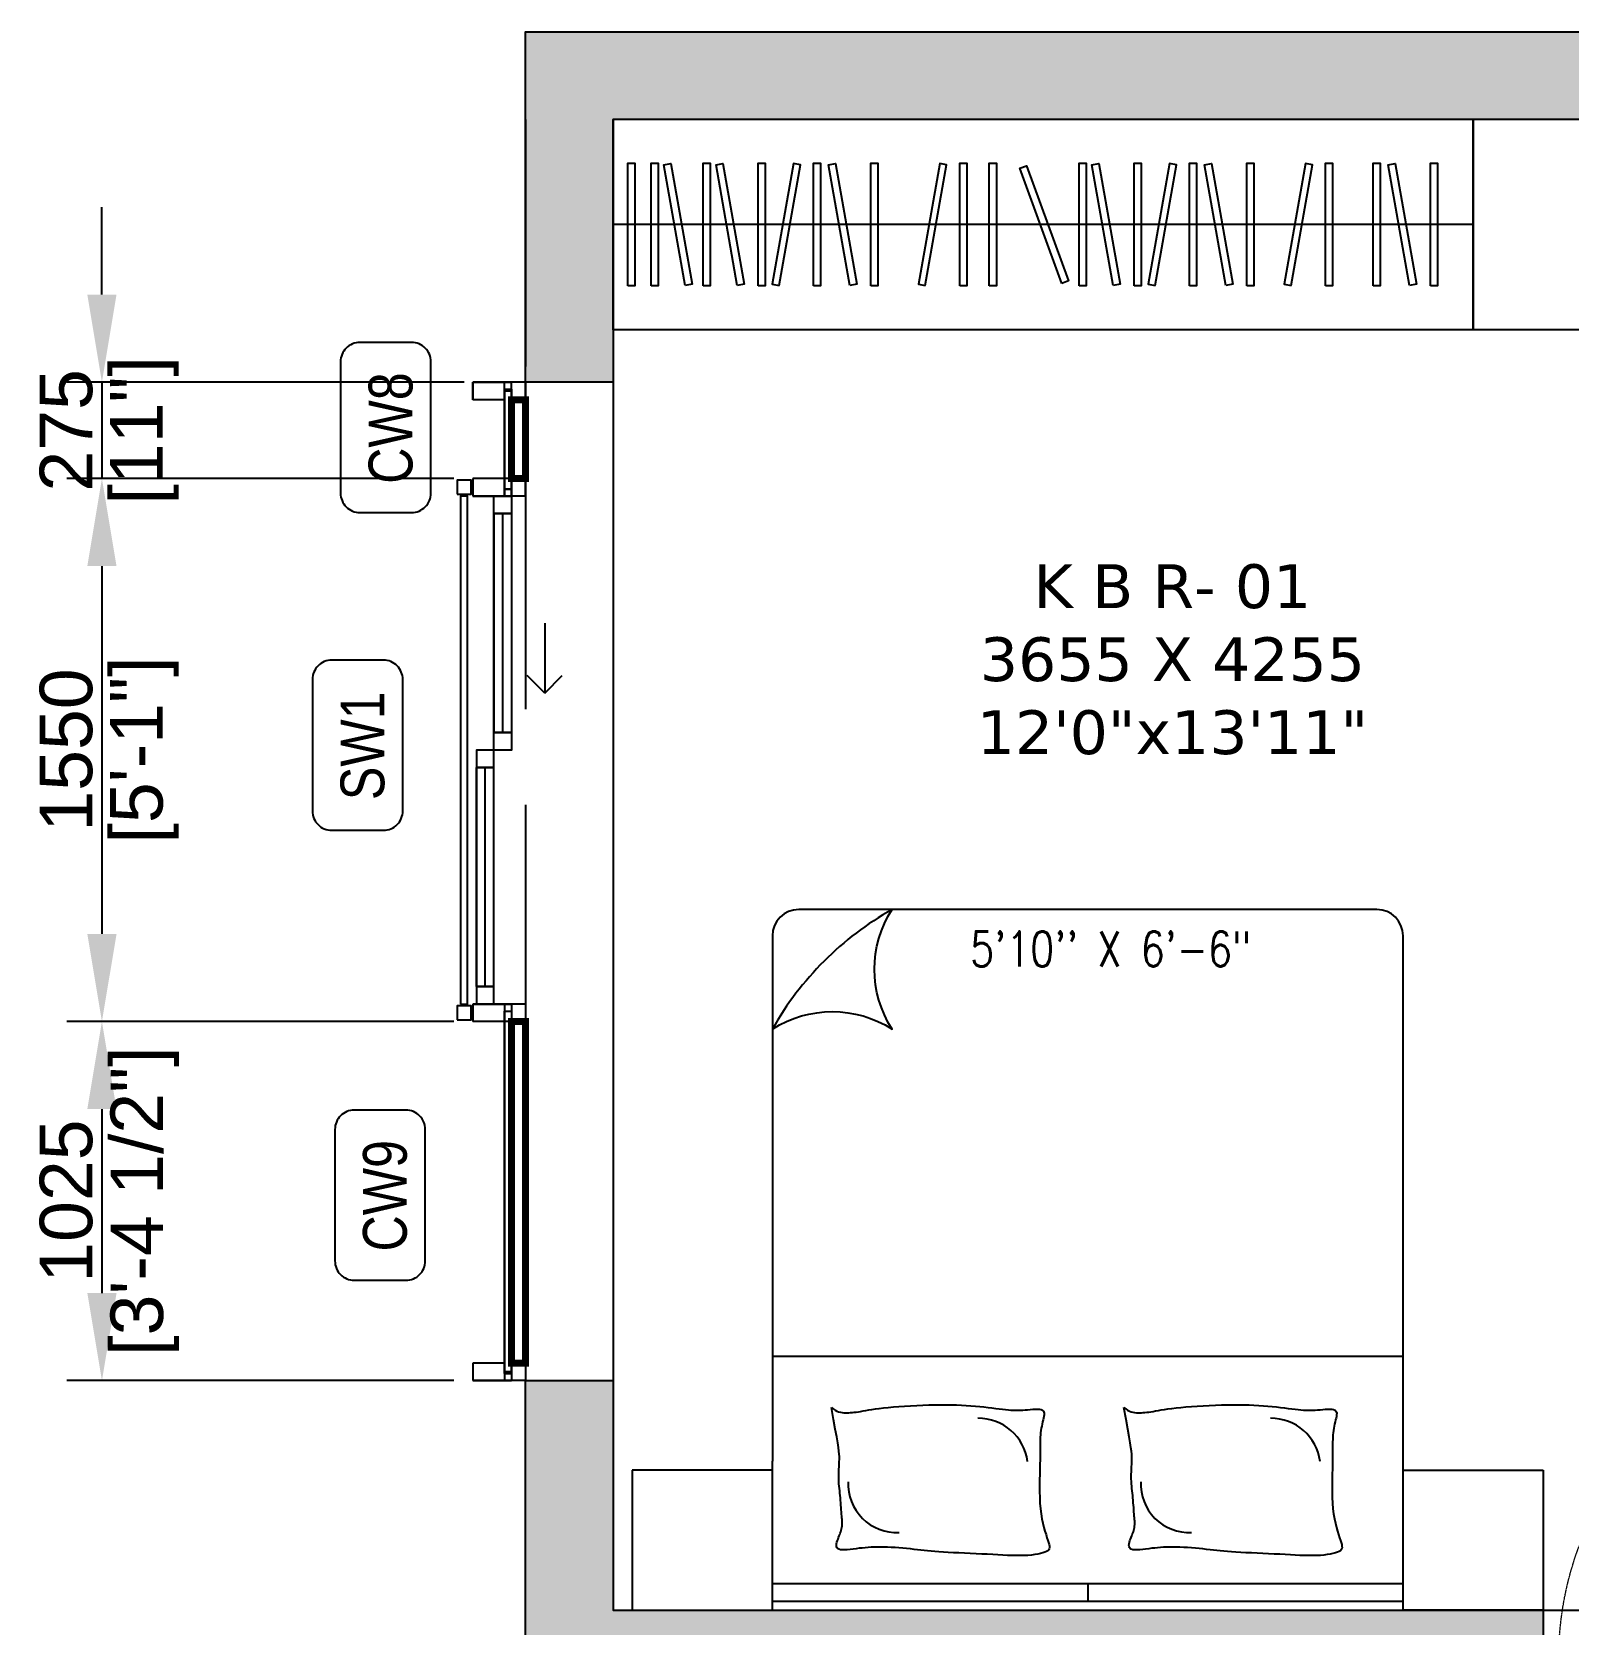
# Model space of a CAD drawing. Header units: millimetres. Extents: x 91566 to 131129, y 141753 to 207061.
# Drawn here: x 95924 to 100309, y 161481 to 166026 of the extents above; entities that cross this region are included whole.
import ezdxf
from ezdxf.enums import TextEntityAlignment as Align

# ---------------------------------------------------------------- set-up
doc = ezdxf.new("R2010")
doc.units = ezdxf.units.MM
for name, pattern in [('3BHK  WEST_UN-2$0$2024-08-30_TOWER-C$0$HIDDEN', [9.525, 6.35, -3.175]), ('3BHK  WEST_UN-2$0$DASHED', [0.75, 0.5, -0.25]), ('Hidden Line', [978.055558, 705.555558, -272.5])]:
    doc.linetypes.add(name, pattern=pattern)
for name, color, linetype in [('A-Dimensions', 4, 'Continuous'), ('A-Door', 11, 'Continuous'), ('A-Elevation 10', 8, 'Continuous'), ('A-Fixture', 8, 'Continuous'), ('A-Furniture', 8, 'Continuous'), ('A-Hatch', 252, 'Continuous'), ('A-Room Boundary', 44, 'Continuous'), ('A-Text Main', 44, 'Continuous'), ('A-Window', 4, 'Continuous')]:
    doc.layers.add(name, color=color, linetype=linetype)
doc.layers.add('A-Wall', color=240, linetype='Continuous', lineweight=35)
doc.styles.add('2024-08-29_TOWER-A$0$simplex-0.8', font='simplex.shx', dxfattribs={"width": 0.8})
doc.styles.add('3.5BHK EAST-UN-5$0$grid_text', font='verdana.ttf')
doc.styles.add('3BHK  WEST_UN-2$0$2024-08-30_TOWER-C$0$simplex-0.8', font='simplex.shx', dxfattribs={"width": 0.8})
doc.styles.add('ARIAL', font='ARIALN.TTF')
doc.styles.add('S', font='arial.ttf', dxfattribs={"height": 150})
doc.dimstyles.new('DIMSMALL', dxfattribs={"dimtxt": 150, "dimasz": 250, "dimexe": 100, "dimexo": 100, "dimgap": 25, "dimtad": 1, "dimdec": 0, "dimzin": 0, "dimdsep": 46, "dimtxsty": 'S', "dimcen": 0, "dimdle": 100, "dimclrd": 8, "dimclre": 8, "dimclrt": 256, "dimazin": 0, "dimtfac": 1, "dimtdec": 0, "dimtix": 1, "dimtmove": 0, "dimatfit": 3, "dimldrblk": '12_DatumFilled', "dimfxl": 1, "dimtolj": 1, "dimtzin": 0, "dimlwd": -1, "dimlwe": -1, "dimarcsym": 1})

# ---------------------------------------------------------------- blocks, each defined once
blk = doc.blocks.new('3.5BHK EAST-UN-5$0$A$Cfc8b4f26')
at = {"layer": 'A-Fixture', "ltscale": 600}
blk.add_lwpolyline([(0.2, 600), (0.2, 0), (2455.2, 0), (2455.2, 600)], close=True, dxfattribs=at)
for points in [[(42.8, 125), (42.8, 475), (62.8, 475), (62.8, 125), (42.8, 125)], [(109.3, 125), (109.3, 475), (129.3, 475), (129.3, 125), (109.3, 125)], [(206.6, 125.9), (145.8, 470.6), (165.5, 474.1), (226.3, 129.4), (206.6, 125.9)], [(257.7, 125), (257.7, 475), (277.7, 475), (277.7, 125), (257.7, 125)], [(355.1, 125.9), (294.3, 470.6), (314, 474.1), (374.7, 129.4), (355.1, 125.9)], [(414.9, 125), (414.9, 475), (434.9, 475), (434.9, 125), (414.9, 125)], [(474.5, 125.9), (535.3, 470.6), (515.6, 474.1), (454.9, 129.4), (474.5, 125.9)], [(572.8, 125), (572.8, 475), (592.8, 475), (592.8, 125), (572.8, 125)], [(676.4, 125.9), (615.6, 470.6), (635.3, 474.1), (696.1, 129.4), (676.4, 125.9)], [(736.2, 125), (736.2, 475), (756.2, 475), (756.2, 125), (736.2, 125)], [(891.6, 125.9), (952.4, 470.6), (932.7, 474.1), (872, 129.4), (891.6, 125.9)], [(989.9, 125), (989.9, 475), (1009.9, 475), (1009.9, 125), (989.9, 125)], [(1074.4, 125), (1074.4, 475), (1094.4, 475), (1094.4, 125), (1074.4, 125)], [(1281.2, 132.1), (1161.5, 461), (1180.3, 467.9), (1300, 139), (1281.2, 132.1)], [(1330.7, 125), (1330.7, 475), (1350.7, 475), (1350.7, 125), (1330.7, 125)], [(1428, 125.9), (1367.3, 470.6), (1387, 474.1), (1447.7, 129.4), (1428, 125.9)], [(1487.9, 125), (1487.9, 475), (1507.9, 475), (1507.9, 125), (1487.9, 125)], [(1547.5, 125.9), (1608.3, 470.6), (1588.6, 474.1), (1527.8, 129.4), (1547.5, 125.9)], [(1645.8, 125), (1645.8, 475), (1665.8, 475), (1665.8, 125), (1645.8, 125)], [(1749.4, 125.9), (1688.6, 470.6), (1708.3, 474.1), (1769.1, 129.4), (1749.4, 125.9)], [(1809.2, 125), (1809.2, 475), (1829.2, 475), (1829.2, 125), (1809.2, 125)], [(1935.8, 125.9), (1996.5, 470.6), (1976.8, 474.1), (1916.1, 129.4), (1935.8, 125.9)], [(2034, 125), (2034, 475), (2054, 475), (2054, 125), (2034, 125)], [(2169.9, 125), (2169.9, 475), (2189.9, 475), (2189.9, 125), (2169.9, 125)], [(2273.5, 125.9), (2212.7, 470.6), (2232.4, 474.1), (2293.2, 129.4), (2273.5, 125.9)], [(2333.3, 125), (2333.3, 475), (2353.3, 475), (2353.3, 125), (2333.3, 125)], [(2455.2, 300), (0, 300)]]:
    blk.add_lwpolyline(points, dxfattribs=at)
blk = doc.blocks.new('A$C469aea1a')
at = {"layer": 'A-Window', "linetype": 'Hidden Line'}
blk.add_line((0, 0), (0, -3600), dxfattribs=at)
at = {"layer": 'A-Window', "linetype": 'Continuous'}
for p, q in [((-150, -750), (-150, -800)), ((0, -750), (-150, -750)), ((-150, -800), (-150, -750)), ((0, -750), (-150, -750)), ((-40, -750), (-150, -750)), ((-150, -750), (-40, -750)), ((-150, -800), (-150, -750)), ((-60, -750), (-150, -750)), ((-60, -800), (-60, -750)), ((-40, -800), (-40, -750)), ((0, -750), (-40, -750)), ((0, -750), (0, -800)), ((0, -800), (0, -750)), ((0, -800), (0, -750)), ((-60, -800), (-150, -800)), ((-60, -800), (-150, -800)), ((-60, -800), (-150, -800)), ((-60, -775), (-60, -800)), ((-40, -775), (-60, -775)), ((-60, -800), (-60, -775)), ((-40, -775), (-60, -775)), ((-40, -775), (-40, -800)), ((-40, -800), (-40, -775)), ((0, -800), (-40, -800)), ((0, -800), (-40, -800)), ((0, -800), (-40, -800)), ((-150, -1025), (-150, -1075)), ((-60, -1025), (-150, -1025)), ((-60, -1025), (-60, -1075)), ((-60, -1075), (-60, -1025)), ((-40, -1025), (-40, -1075)), ((0, -1025), (-40, -1025)), ((-40, -1075), (-40, -1025)), ((0, -1025), (-40, -1025)), ((0, -1025), (0, -1075)), ((0, -1075), (0, -1025)), ((-40, -1075), (-150, -1075)), ((-150, -1075), (-40, -1075)), ((-60, -1075), (-150, -1075)), ((0, -1075), (-40, -1075)), ((0, -1075), (-40, -1075)), ((-90, -1125), (-90, -1750)), ((-65, -1125), (-65, -1750)), ((-40, -1125), (-40, -1750)), ((55, -1437.5), (55, -1637.5)), ((55, -1637.5), (5, -1587.5)), ((55, -1637.5), (105, -1587.5)), ((-140, -2475), (-140, -1850)), ((-115, -2475), (-115, -1850)), ((-90, -2475), (-90, -1850)), ((-40, -2525), (-150, -2525)), ((-150, -2525), (-40, -2525)), ((-150, -2525), (-150, -2575)), ((-60, -2525), (-150, -2525)), ((-60, -2525), (-60, -2575)), ((-40, -2525), (-40, -2575)), ((0, -2525), (-40, -2525)), ((0, -2525), (0, -2575)), ((-60, -2575), (-150, -2575)), ((0, -2575), (-40, -2575)), ((-150, -3550), (-150, -3600)), ((-60, -3550), (-150, -3550)), ((-150, -3550), (-150, -3600)), ((-60, -3550), (-150, -3550)), ((-60, -3550), (-60, -3575)), ((-60, -3550), (-60, -3600)), ((-40, -3575), (-60, -3575)), ((-40, -3550), (-40, -3575)), ((0, -3550), (-40, -3550)), ((-40, -3550), (-40, -3600)), ((0, -3550), (-40, -3550)), ((0, -3550), (0, -3600)), ((0, -3550), (0, -3600)), ((0, -3600), (-150, -3600)), ((-40, -3600), (-150, -3600)), ((-150, -3600), (-40, -3600)), ((-60, -3600), (-150, -3600)), ((0, -3600), (-40, -3600))]:
    blk.add_line(p, q, dxfattribs=at)
at = {"layer": 'A-Window', "linetype": 'Continuous', "flags": 128}
for points in [[(-40, -1025), (-60, -1025), (-60, -770), (-40, -770)], [(-40, -1055), (-60, -1055), (-60, -775), (-40, -775)], [(-40, -775), (-60, -775), (-60, -1055), (-40, -1055)], [(-195, -1070), (-155, -1070), (-155, -1030), (-195, -1030)], [(-195, -1070), (-155, -1070), (-155, -1030), (-195, -1030)], [(-195, -1070), (-155, -1070), (-155, -1030), (-195, -1030)], [(-195, -1070), (-155, -1070), (-155, -1030), (-195, -1030)], [(-185, -2525), (-165, -2525), (-165, -1075), (-185, -1075)], [(-185, -2525), (-165, -2525), (-165, -1075), (-185, -1075)], [(-185, -2525), (-165, -2525), (-165, -1075), (-185, -1075)], [(-185, -2525), (-165, -2525), (-165, -1075), (-185, -1075)], [(-40, -1075), (-40, -1125), (-90, -1125), (-90, -1075)], [(-40, -1125), (-40, -1750), (-90, -1750), (-90, -1125)], [(-40, -1750), (-40, -1800), (-90, -1800), (-90, -1750)], [(-90, -1850), (-90, -1800), (-140, -1800), (-140, -1850)], [(-90, -2475), (-90, -1850), (-140, -1850), (-140, -2475)], [(-90, -2525), (-90, -2475), (-140, -2475), (-140, -2525)], [(-195, -2570), (-155, -2570), (-155, -2530), (-195, -2530)], [(-195, -2570), (-155, -2570), (-155, -2530), (-195, -2530)], [(-195, -2570), (-155, -2570), (-155, -2530), (-195, -2530)], [(-195, -2570), (-155, -2570), (-155, -2530), (-195, -2530)], [(-40, -3580), (-60, -3580), (-60, -2545), (-40, -2545)], [(-40, -2575), (-60, -2575), (-60, -3580), (-40, -3580)]]:
    blk.add_lwpolyline(points, close=True, dxfattribs=at)
at = {"layer": 'A-Window', "color": 5, "const_width": 20}
for points in [[(0, -800), (-40, -800), (-40, -1025), (0, -1025), (0, -1025), (0, -800)], [(0, -3550), (-40, -3550), (-40, -2575), (0, -2575), (0, -2575), (0, -3550)]]:
    blk.add_lwpolyline(points, dxfattribs=at)
blk = doc.blocks.new('A$Ccfbdbe87')
at = {"layer": 'A-Door'}
for p, q in [((99.9, 973.1), (44.4, 973.1)), ((44.4, 973.1), (44.4, 62.5)), ((99.9, 62.5), (99.9, 973.1)), ((5.6, 895.4), (44.4, 895.4)), ((5.6, 895.4), (5.6, 806.5)), ((16.7, 806.5), (24.9, 895.4)), ((23.3, 878.7), (44.4, 878.7)), ((138.8, 895.4), (99.9, 895.4)), ((121, 878.7), (99.9, 878.7)), ((127.7, 806.5), (119.5, 895.4)), ((138.8, 895.4), (138.8, 806.5)), ((99.9, 862), (44.4, 862)), ((5.6, 806.5), (16.7, 806.5)), ((138.8, 806.5), (127.7, 806.5)), ((99.9, 173.5), (44.4, 173.5)), ((0, 0), (0, 62.5)), ((0, 62.5), (44.4, 62.5)), ((16.7, 73.6), (50, 73.6)), ((33.3, 90.2), (33.3, 56.9)), ((44.4, 62.5), (99.9, 62.5)), ((44.4, 62.5), (44.4, 55.5)), ((44.4, 55.5), (55.5, 55.5)), ((55.5, 55.5), (55.5, 0)), ((99.9, 62.5), (99.9, 62.5)), ((944.5, 55.5), (944.5, 0)), ((955.6, 55.5), (944.5, 55.5)), ((1000, 62.5), (955.6, 62.5)), ((955.6, 62.5), (955.6, 55.5)), ((1000, 0), (1000, 62.5)), ((55.5, 0), (0, 0)), ((944.5, 0), (1000, 0))]:
    blk.add_line(p, q, dxfattribs=at)
blk.add_circle((33.3, 73.6), 11.1, dxfattribs=at)
at = {"layer": 'A-Door', "linetype": '3BHK  WEST_UN-2$0$DASHED', "lineweight": 0}
blk.add_arc((41.8, 61.2), 913.8, 0.0822, 86.3506, dxfattribs=at)
blk = doc.blocks.new('3BHK  WEST_UN-2$0$2024-08-30_TOWER-C$0$king size bed')
at = {"layer": 'A-Furniture'}
for p, q in [((0.825, 2), (-0.825, 2)), ((-0.9, 1.925), (-0.9, 0.425)), ((0.9, 0), (0.9, 1.925)), ((-0.9, 0.725), (0.9, 0.725)), ((-0.9, 0), (-0.9, 0.425)), ((0.9, 0.075), (-0.9, 0.075)), ((0, 0.075), (0, 0.025)), ((0, 0.075), (0, 0.075))]:
    blk.add_line(p, q, dxfattribs=at)
blk.add_lwpolyline([(-0.9, 1.6586, -0.292894), (-0.5586, 1.6586, -0.292894), (-0.5586, 2, 0.136668)], format="xyb", close=True, dxfattribs=at)
for points in [[(-0.7317, 0.5787), (-0.7264, 0.5744), (-0.7213, 0.571), (-0.7162, 0.5684), (-0.7111, 0.5664), (-0.7061, 0.5651), (-0.7012, 0.5642), (-0.6963, 0.5637), (-0.6914, 0.5635), (-0.6866, 0.5634), (-0.6818, 0.5635), (-0.6768, 0.5638), (-0.6717, 0.5642), (-0.6663, 0.5648), (-0.6607, 0.5656), (-0.6547, 0.5665), (-0.6482, 0.5675), (-0.6412, 0.5687), (-0.6335, 0.5701), (-0.6252, 0.5715), (-0.6161, 0.573), (-0.606, 0.5745), (-0.595, 0.576), (-0.5828, 0.5775), (-0.5695, 0.5789), (-0.5549, 0.5803), (-0.5392, 0.5815), (-0.5227, 0.5827), (-0.5057, 0.5837), (-0.4883, 0.5846), (-0.4708, 0.5853), (-0.4535, 0.5858), (-0.4365, 0.5862), (-0.4202, 0.5864), (-0.4044, 0.5863), (-0.3893, 0.5861), (-0.3746, 0.5857), (-0.3605, 0.5852), (-0.3468, 0.5844), (-0.3335, 0.5835), (-0.3207, 0.5825), (-0.3082, 0.5813), (-0.2962, 0.58), (-0.2845, 0.5786), (-0.2734, 0.5772), (-0.2628, 0.5759), (-0.2528, 0.5746), (-0.2434, 0.5735), (-0.2347, 0.5725), (-0.2266, 0.5718), (-0.2191, 0.5712), (-0.2121, 0.5708), (-0.2053, 0.5707), (-0.1987, 0.5707), (-0.1922, 0.5708), (-0.1856, 0.5712), (-0.1788, 0.5716), (-0.1717, 0.5722), (-0.1644, 0.5728), (-0.1572, 0.5733), (-0.1503, 0.5736), (-0.1438, 0.5737), (-0.138, 0.5733), (-0.1331, 0.5723), (-0.1292, 0.5707), (-0.1265, 0.5684), (-0.125, 0.5655), (-0.1243, 0.5619), (-0.1245, 0.5577), (-0.1252, 0.5531), (-0.1263, 0.5481), (-0.1276, 0.5428), (-0.129, 0.5372), (-0.1303, 0.5313), (-0.1315, 0.5253), (-0.1326, 0.5192), (-0.1336, 0.5129), (-0.1344, 0.5065), (-0.135, 0.5), (-0.1355, 0.4935), (-0.1359, 0.4869), (-0.1361, 0.4802), (-0.1362, 0.4734), (-0.1361, 0.4661), (-0.1361, 0.4583), (-0.136, 0.4496), (-0.136, 0.4399), (-0.1361, 0.4291), (-0.1363, 0.4169), (-0.1366, 0.4031), (-0.137, 0.3881), (-0.1373, 0.3722), (-0.1376, 0.3556), (-0.1376, 0.3388), (-0.1372, 0.322), (-0.1365, 0.3055), (-0.1352, 0.2896), (-0.1333, 0.2747), (-0.1309, 0.2608), (-0.1281, 0.248), (-0.1252, 0.2361), (-0.1221, 0.2253), (-0.1191, 0.2155), (-0.1163, 0.2068), (-0.1137, 0.1992), (-0.1117, 0.1927), (-0.1101, 0.1871), (-0.1093, 0.1824), (-0.1091, 0.1785), (-0.1097, 0.1751), (-0.1113, 0.1723), (-0.1138, 0.1697), (-0.1175, 0.1675), (-0.1222, 0.1653), (-0.1281, 0.1633), (-0.135, 0.1615), (-0.1427, 0.1599), (-0.1514, 0.1585), (-0.1607, 0.1573), (-0.1708, 0.1564), (-0.1814, 0.1559), (-0.1926, 0.1556), (-0.2043, 0.1557), (-0.2165, 0.1559), (-0.2293, 0.1564), (-0.2427, 0.1571), (-0.2567, 0.1578), (-0.2713, 0.1586), (-0.2866, 0.1594), (-0.3025, 0.1602), (-0.3188, 0.1609), (-0.3353, 0.1617), (-0.3517, 0.1624), (-0.3678, 0.1632), (-0.3834, 0.164), (-0.3982, 0.1648), (-0.412, 0.1656), (-0.4246, 0.1665), (-0.4362, 0.1674), (-0.4469, 0.1684), (-0.457, 0.1694), (-0.4668, 0.1704), (-0.4763, 0.1715), (-0.486, 0.1725), (-0.4959, 0.1736), (-0.5062, 0.1747), (-0.517, 0.1757), (-0.5279, 0.1767), (-0.539, 0.1776), (-0.5501, 0.1784), (-0.561, 0.1791), (-0.5717, 0.1796), (-0.5819, 0.18), (-0.5916, 0.1802), (-0.6009, 0.1801), (-0.6099, 0.1799), (-0.6186, 0.1796), (-0.6271, 0.179), (-0.6355, 0.1783), (-0.6439, 0.1774), (-0.6524, 0.1765), (-0.6611, 0.1753), (-0.6697, 0.1742), (-0.6782, 0.1732), (-0.6862, 0.1724), (-0.6937, 0.1719), (-0.7004, 0.1719), (-0.7061, 0.1725), (-0.7107, 0.1738), (-0.714, 0.1758), (-0.7161, 0.1786), (-0.7172, 0.1819), (-0.7174, 0.1857), (-0.7169, 0.1898), (-0.7159, 0.1942), (-0.7145, 0.1987), (-0.7128, 0.2031), (-0.7112, 0.2074), (-0.7095, 0.2117), (-0.7078, 0.2158), (-0.7063, 0.2199), (-0.7048, 0.2239), (-0.7035, 0.228), (-0.7025, 0.2321), (-0.7017, 0.2362), (-0.7011, 0.2403), (-0.7009, 0.2446), (-0.7008, 0.249), (-0.701, 0.2536), (-0.7012, 0.2584), (-0.7016, 0.2634), (-0.7021, 0.2687), (-0.7025, 0.2744), (-0.703, 0.2803), (-0.7035, 0.2866), (-0.7039, 0.2931), (-0.7044, 0.2998), (-0.7049, 0.3066), (-0.7054, 0.3135), (-0.706, 0.3204), (-0.7066, 0.3273), (-0.7073, 0.3341), (-0.708, 0.3409), (-0.7088, 0.3476), (-0.7094, 0.3543), (-0.71, 0.361), (-0.7105, 0.3677), (-0.7108, 0.3745), (-0.7109, 0.3813), (-0.7108, 0.3882), (-0.7105, 0.3952), (-0.7101, 0.4023), (-0.7097, 0.4094), (-0.7093, 0.4165), (-0.7091, 0.4237), (-0.7089, 0.431), (-0.709, 0.4383), (-0.7094, 0.4457), (-0.7103, 0.4542), (-0.7116, 0.4646), (-0.7137, 0.4778), (-0.7166, 0.4949), (-0.7205, 0.5168), (-0.7255, 0.5444), (-0.7317, 0.5787)], [(0.1033, 0.5787), (0.1086, 0.5744), (0.1137, 0.571), (0.1188, 0.5684), (0.1239, 0.5664), (0.1289, 0.5651), (0.1338, 0.5642), (0.1387, 0.5637), (0.1436, 0.5635), (0.1484, 0.5634), (0.1532, 0.5635), (0.1582, 0.5638), (0.1633, 0.5642), (0.1687, 0.5648), (0.1743, 0.5656), (0.1803, 0.5665), (0.1868, 0.5675), (0.1938, 0.5687), (0.2015, 0.5701), (0.2098, 0.5715), (0.2189, 0.573), (0.229, 0.5745), (0.24, 0.576), (0.2522, 0.5775), (0.2655, 0.5789), (0.2801, 0.5803), (0.2958, 0.5815), (0.3123, 0.5827), (0.3293, 0.5837), (0.3467, 0.5846), (0.3642, 0.5853), (0.3815, 0.5858), (0.3985, 0.5862), (0.4148, 0.5864), (0.4306, 0.5863), (0.4457, 0.5861), (0.4604, 0.5857), (0.4745, 0.5852), (0.4882, 0.5844), (0.5015, 0.5835), (0.5143, 0.5825), (0.5268, 0.5813), (0.5388, 0.58), (0.5505, 0.5786), (0.5616, 0.5772), (0.5722, 0.5759), (0.5822, 0.5746), (0.5916, 0.5735), (0.6003, 0.5725), (0.6084, 0.5718), (0.6159, 0.5712), (0.6229, 0.5708), (0.6297, 0.5707), (0.6363, 0.5707), (0.6428, 0.5708), (0.6494, 0.5712), (0.6562, 0.5716), (0.6633, 0.5722), (0.6706, 0.5728), (0.6778, 0.5733), (0.6847, 0.5736), (0.6912, 0.5737), (0.697, 0.5733), (0.7019, 0.5723), (0.7058, 0.5707), (0.7085, 0.5684), (0.71, 0.5655), (0.7107, 0.5619), (0.7105, 0.5577), (0.7098, 0.5531), (0.7087, 0.5481), (0.7074, 0.5428), (0.706, 0.5372), (0.7047, 0.5313), (0.7035, 0.5253), (0.7024, 0.5192), (0.7014, 0.5129), (0.7006, 0.5065), (0.7, 0.5), (0.6995, 0.4935), (0.6991, 0.4869), (0.6989, 0.4802), (0.6988, 0.4734), (0.6989, 0.4661), (0.6989, 0.4583), (0.699, 0.4496), (0.699, 0.4399), (0.6989, 0.4291), (0.6987, 0.4169), (0.6984, 0.4031), (0.698, 0.3881), (0.6977, 0.3722), (0.6974, 0.3556), (0.6974, 0.3388), (0.6978, 0.322), (0.6985, 0.3055), (0.6998, 0.2896), (0.7017, 0.2747), (0.7041, 0.2608), (0.7069, 0.248), (0.7098, 0.2361), (0.7129, 0.2253), (0.7159, 0.2155), (0.7187, 0.2068), (0.7213, 0.1992), (0.7233, 0.1927), (0.7249, 0.1871), (0.7257, 0.1824), (0.7259, 0.1785), (0.7253, 0.1751), (0.7237, 0.1723), (0.7212, 0.1697), (0.7175, 0.1675), (0.7128, 0.1653), (0.7069, 0.1633), (0.7, 0.1615), (0.6923, 0.1599), (0.6836, 0.1585), (0.6743, 0.1573), (0.6642, 0.1564), (0.6536, 0.1559), (0.6424, 0.1556), (0.6307, 0.1557), (0.6185, 0.1559), (0.6057, 0.1564), (0.5923, 0.1571), (0.5783, 0.1578), (0.5637, 0.1586), (0.5484, 0.1594), (0.5325, 0.1602), (0.5162, 0.1609), (0.4997, 0.1617), (0.4833, 0.1624), (0.4672, 0.1632), (0.4516, 0.164), (0.4368, 0.1648), (0.423, 0.1656), (0.4104, 0.1665), (0.3988, 0.1674), (0.3881, 0.1684), (0.378, 0.1694), (0.3682, 0.1704), (0.3587, 0.1715), (0.349, 0.1725), (0.3391, 0.1736), (0.3288, 0.1747), (0.318, 0.1757), (0.3071, 0.1767), (0.296, 0.1776), (0.2849, 0.1784), (0.274, 0.1791), (0.2633, 0.1796), (0.2531, 0.18), (0.2434, 0.1802), (0.2341, 0.1801), (0.2251, 0.1799), (0.2164, 0.1796), (0.2079, 0.179), (0.1995, 0.1783), (0.1911, 0.1774), (0.1826, 0.1765), (0.1739, 0.1753), (0.1653, 0.1742), (0.1568, 0.1732), (0.1488, 0.1724), (0.1413, 0.1719), (0.1346, 0.1719), (0.1289, 0.1725), (0.1243, 0.1738), (0.121, 0.1758), (0.1189, 0.1786), (0.1178, 0.1819), (0.1176, 0.1857), (0.1181, 0.1898), (0.1191, 0.1942), (0.1205, 0.1987), (0.1222, 0.2031), (0.1238, 0.2074), (0.1255, 0.2117), (0.1272, 0.2158), (0.1287, 0.2199), (0.1302, 0.2239), (0.1315, 0.228), (0.1325, 0.2321), (0.1333, 0.2362), (0.1339, 0.2403), (0.1341, 0.2446), (0.1342, 0.249), (0.134, 0.2536), (0.1338, 0.2584), (0.1334, 0.2634), (0.1329, 0.2687), (0.1325, 0.2744), (0.132, 0.2803), (0.1315, 0.2866), (0.1311, 0.2931), (0.1306, 0.2998), (0.1301, 0.3066), (0.1296, 0.3135), (0.129, 0.3204), (0.1284, 0.3273), (0.1277, 0.3341), (0.127, 0.3409), (0.1262, 0.3476), (0.1256, 0.3543), (0.125, 0.361), (0.1245, 0.3677), (0.1242, 0.3745), (0.1241, 0.3813), (0.1242, 0.3882), (0.1245, 0.3952), (0.1249, 0.4023), (0.1253, 0.4094), (0.1257, 0.4165), (0.1259, 0.4237), (0.1261, 0.431), (0.126, 0.4383), (0.1256, 0.4457), (0.1247, 0.4542), (0.1234, 0.4646), (0.1213, 0.4778), (0.1184, 0.4949), (0.1145, 0.5168), (0.1095, 0.5444), (0.1033, 0.5787)], [(0.9, 0.025), (-0.9, 0.025)], [(-0.9, 0), (0.9, 0)]]:
    blk.add_lwpolyline(points, dxfattribs=at)
for centre, radius, start, end in [((-0.825, 1.925), 0.075, 90, 180), ((0.825, 1.925), 0.075, 360, 90), ((-0.3124, 0.406), 0.1418, 7.3413, 90.47), ((0.5226, 0.406), 0.1418, 7.3413, 90.47), ((-0.545, 0.3601), 0.1387, 177.3191, 272.6809), ((0.29, 0.3601), 0.1387, 177.3191, 272.6809)]:
    blk.add_arc(centre, radius, start, end, dxfattribs=at)
at = {"layer": 'A-Furniture', "ltscale": 5, "insert": (-0.3357, 1.9373), "char_height": 0.1, "width": 1.163145, "attachment_point": 1, "style": '3BHK  WEST_UN-2$0$2024-08-30_TOWER-C$0$simplex-0.8'}
blk.add_mtext('5\'10\'\' X 6\'-6"', dxfattribs=at)
blk = doc.blocks.new('3BHK  WEST_UN-2$0$2024-08-30_TOWER-C$0$STUDY TABLE CHAIR')
at = {"linetype": '3BHK  WEST_UN-2$0$2024-08-30_TOWER-C$0$HIDDEN', "ltscale": 0.1}
for p, q in [((-0.1555, 0.4111), (-0.1555, 0.4556)), ((0.1556, 0.4111), (0.1556, 0.4556)), ((-0.1999, 0.4111), (-0.1555, 0.4111)), ((-0.1555, 0.4111), (0.1556, 0.4111)), ((0.2001, 0.4111), (0.1556, 0.4111))]:
    blk.add_line(p, q, dxfattribs=at)
for p, q in [((-0.1407, 0.1205), (-0.1601, 0.0868)), ((-0.1407, 0.1205), (-0.1166, 0.1066)), ((-0.1166, 0.1066), (-0.1361, 0.0729)), ((0.1408, 0.1205), (0.1168, 0.1066)), ((0.1168, 0.1066), (0.1362, 0.0729)), ((0.1408, 0.1205), (0.1603, 0.0868)), ((-0.1601, 0.0868), (-0.1361, 0.0729)), ((0.1603, 0.0868), (0.1362, 0.0729)), ((0.2129, 0.0621), (0.2143, 0.0597))]:
    blk.add_line(p, q)
for centre, radius, start, end in [((-0.1629, 0.4185), 0.0378, 78.6583, 191.3417), ((-0.1365, 0.6309), 0.1764, 263.8312, 285.6961), ((0.0001, 0.2324), 0.2454, 68.7607, 111.2393), ((0.1367, 0.6309), 0.1764, 254.3039, 276.1688), ((0.1631, 0.4185), 0.0378, 348.6583, 101.3417), ((0.3729, 0.325), 0.5793, 171.4462, 187.5978), ((0.3729, 0.325), 0.557, 171.1022, 187.9028), ((-0.3726, 0.325), 0.557, 352.0972, 8.8978), ((-0.3726, 0.325), 0.5793, 352.4022, 8.5538)]:
    blk.add_arc(centre, radius, start, end, dxfattribs=at)
for centre, radius, start, end in [((0.3729, 0.325), 0.5793, 187.5978, 203.7494), ((0.3729, 0.325), 0.557, 187.9028, 202.0547), ((-0.3726, 0.325), 0.557, 337.9453, 352.0972), ((-0.3726, 0.325), 0.5793, 336.2506, 352.4022), ((0.0001, 0.4667), 0.3889, 251.717, 288.283), ((-0.2058, 0.0575), 0.00864, 63.5361, 166.1654), ((0, 0.4148), 0.4148, 238.902, 301.1196), ((0, 0.4148), 0.4037, 239.9747, 300.0253), ((0.0001, 0.4667), 0.4111, 251.0753, 288.9247), ((0.2058, 0.0581), 0.00814, 29.3011, 117.8056)]:
    blk.add_arc(centre, radius, start, end)
for points, knots in [([(-0.2102, 0.0649), (-0.2048, 0.0722), (-0.1961, 0.0837), (-0.179, 0.0843), (-0.1605, 0.0918), (-0.1515, 0.1042), (-0.1443, 0.1142)], [0, 0, 0, 0, 1.141957, 1.816294, 2.20041, 3.805403, 3.805403, 3.805403, 3.805403]), ([(0.21, 0.0651), (0.2047, 0.0722), (0.1963, 0.0837), (0.1793, 0.0842), (0.1608, 0.0918), (0.1519, 0.1042), (0.1446, 0.1142)], [0, 0, 0, 0, 1.119264, 1.793601, 2.177718, 3.782711, 3.782711, 3.782711, 3.782711])]:
    blk.add_open_spline(points, degree=3, knots=knots)
blk = doc.blocks.new('A$C68b82993')
at = {"layer": 'A-Furniture', "ltscale": 600}
blk.add_lwpolyline([(1200, 0), (1200, 600), (0, 600), (0, 0)], close=True, dxfattribs=at)
at = {"layer": 'A-Furniture', "ltscale": 600, "xscale": -1000, "yscale": 1000, "zscale": 1000}
blk.add_blockref('3BHK  WEST_UN-2$0$2024-08-30_TOWER-C$0$STUDY TABLE CHAIR', (606.6, -238.7), dxfattribs=at)
blk = doc.blocks.new('2024-08-29_TOWER-A$0$WNTG')
at = {"layer": 'A-Text Main'}
blk.add_lwpolyline([(-187.8, 246.2), (187.8, 246.2, -0.414214), (242.8, 191.2), (242.8, 43.3, -0.414214), (187.8, -11.7), (-187.8, -11.7, -0.414214), (-242.8, 43.3), (-242.8, 191.2, -0.414214)], format="xyb", close=True, dxfattribs=at)
at = {"layer": 'A-Text Main', "style": '2024-08-29_TOWER-A$0$simplex-0.8', "width": 0.8}
blk.add_attdef('WNTG', text='', height=150, dxfattribs=at).set_placement((-1.6, 43), align=Align.CENTER)
blk = doc.blocks.new('Unit_5')
at = {"layer": 'A-Hatch', "linetype": 'Continuous'}
h = blk.add_hatch(color=256, dxfattribs=at)
h.dxf.hatch_style = 1
h.paths.add_polyline_path([(-6946.5, -250), (-10801.5, -250), (-10801.5, -1000), (-11051.5, -1000), (-11051.5, 0), (-6946.5, 0)])
h = blk.add_hatch(color=256, dxfattribs=at)
h.dxf.hatch_style = 1
h.paths.add_polyline_path([(-5471.5, -4705.1), (-5471.2, -4705.1), (-5271.5, -4705.1), (-5271.5, -250), (-3701.1, -250), (-3701.1, 0), (-5471.5, 0)])
h.paths.add_polyline_path([(0, -2528.3), (-251, -2528.3), (-251, -250), (-1851.1, -250), (-1851.1, 0), (0, 0)])
h.paths.add_polyline_path([(0, -3728.3), (-251, -3728.2), (-251.5, -4505.1), (-4111.5, -4505.1), (-4111.5, -4705.1), (-251.5, -4705.1), (-251.5, -5389.9), (-1.5, -5389.9)])
h.paths.add_polyline_path([(-3911.5, -10430.1), (-3911.5, -5705.1), (-4111.5, -5705.1), (-4111.5, -10630.1), (-251.5, -10630.1), (-251.5, -16800.1), (-1.5, -16800.1), (-1.5, -10430.1), (-1241.5, -10430.1), (-1491.5, -10430.1)])
h.paths.add_polyline_path([(-1.5, -7840.1), (-1.5, -6289.9), (-251.5, -6289.9), (-251.1, -7840.1)], flags=17)
h.paths.add_polyline_path([(-3741.5, -16550.1), (-3241.9, -16550.1), (-3241.9, -16800.1), (-4841.5, -16800.1), (-4841.5, -16550.1), (-3941.5, -16550.1), (-3941.5, -12590.1), (-6536.5, -12590.1), (-6536.5, -12390.1), (-3741.5, -12390.1)])
h.paths.add_polyline_path([(-10801.5, -13529.9), (-11051.5, -13529.9), (-11051.5, -12340.1), (-8401.5, -12340.1), (-8151.5, -12340.1), (-8151.5, -12390.1), (-7536.5, -12390.1), (-7536.5, -12590.1), (-8146.5, -12590.1), (-10801.5, -12590.1)])
h.paths.add_polyline_path([(-5591.5, -16550.1), (-9701.5, -16549.9), (-9701.5, -16799.9), (-5591.5, -16800.1)])
h.paths.add_polyline_path([(-8146.5, -4505.1), (-8146.5, -4705.1), (-10801.5, -4705.1), (-10801.5, -5680.1), (-11051.5, -5680.1), (-11051.5, -3849.9), (-10801.5, -3849.9), (-10801.5, -4505.1)])
h.paths.add_polyline_path([(-8151.5, -8330.1), (-8151.5, -5705.1), (-8351.5, -5705.1), (-8351.5, -8080.1), (-11051.5, -8080.1), (-11051.5, -8330.1)])
at = {"layer": 'A-Furniture'}
for points in [[(-10746.5, -4105.1), (-10746.5, -4505.1), (-10346.5, -4505.1), (-10346.5, -4105.1)], [(-8146.5, -4105.1), (-8146.5, -4505.1), (-8546.5, -4505.1), (-8546.5, -4105.1)]]:
    blk.add_lwpolyline(points, close=True, dxfattribs=at)
at = {"layer": 'A-Room Boundary', "linetype": 'Continuous'}
blk.add_lwpolyline([(-7146.5, -250), (-10801.5, -250), (-10801.5, -4505.1), (-7146.5, -4505.1)], close=True, dxfattribs=at)
at = {"layer": 'A-Wall', "lineweight": -3}
for points in [[(-6946.5, -250), (-10801.5, -250), (-10801.5, -1000), (-11051.5, -1000), (-11051.5, 0), (-6946.5, 0)], [(-8146.5, -4505.1), (-8146.5, -4705.1), (-10801.5, -4705.1), (-10801.5, -5680.1), (-11051.5, -5680.1), (-11051.5, -3849.9), (-10801.5, -3849.9), (-10801.5, -4505.1)]]:
    blk.add_lwpolyline(points, close=True, dxfattribs=at)
at = {"layer": 'A-Door', "linetype": 'Continuous', "xscale": -1}
blk.add_blockref('A$Ccfbdbe87', (-7146.5, -4705.1), dxfattribs=at)
at = {"layer": 'A-Furniture', "ltscale": 600}
blk.add_blockref('3.5BHK EAST-UN-5$0$A$Cfc8b4f26', (-10801.8, -850), dxfattribs=at)
at = {"layer": 'A-Furniture', "linetype": 'Continuous'}
blk.add_blockref('A$C68b82993', (-8346.5, -850), dxfattribs=at)
at = {"layer": 'A-Furniture', "ltscale": 600, "xscale": 1000, "yscale": 1000, "zscale": 1000}
blk.add_blockref('3BHK  WEST_UN-2$0$2024-08-30_TOWER-C$0$king size bed', (-9446.5, -4505.1), dxfattribs=at)
at = {"layer": 'A-Text Main'}
ref = blk.add_blockref('2024-08-29_TOWER-A$0$WNTG', (-11567.5, -1129.3), dxfattribs=dict(at, xscale=-1, rotation=270))
ref.add_attrib('WNTG', 'CW8', dxfattribs={"height": 125, "rotation": 90, "style": 'ARIAL'}).set_placement((-11374, -1130.9), align=Align.CENTER)
ref = blk.add_blockref('2024-08-29_TOWER-A$0$WNTG', (-11647.8, -2036.2), dxfattribs=dict(at, xscale=-1, rotation=270))
ref.add_attrib('WNTG', 'SW1', dxfattribs={"height": 125, "rotation": 90, "style": 'ARIAL'}).set_placement((-11454.3, -2037.8), align=Align.CENTER)
ref = blk.add_blockref('2024-08-29_TOWER-A$0$WNTG', (-11583.6, -3320.6), dxfattribs=dict(at, xscale=-1, rotation=270))
ref.add_attrib('WNTG', 'CW9', dxfattribs={"height": 125, "rotation": 90, "style": 'ARIAL'}).set_placement((-11390.2, -3322.2), align=Align.CENTER)
at = {"layer": 'A-Window'}
blk.add_blockref('A$C469aea1a', (-11051.5, -250), dxfattribs=at)
at = {"layer": 'A-Text Main', "linetype": 'Continuous', "insert": (-9204.8, -1791.8, 0), "char_height": 125, "width": 1139.094, "attachment_point": 5, "style": '3.5BHK EAST-UN-5$0$grid_text'}
blk.add_mtext('K B R- 01\\P3655 X 4255\\P12\'0"x13\'11"', dxfattribs=at)
blk = doc.blocks.new('*D159')
at = {"layer": 'A-Dimensions', "color": 8, "transparency": 16777216}
for p, q in [((96124.4, 165276.5), (96124.4, 165526.5)), ((97158.6, 165026.5), (96024.4, 165026.5)), ((96124.4, 165026.5), (96124.4, 164751.5)), ((97128.6, 164751.5), (96024.4, 164751.5)), ((96124.4, 164501.5), (96124.4, 164251.5))]:
    blk.add_line(p, q, dxfattribs=at)
for points in [[(96082.7, 165276.5), (96166.1, 165276.5), (96124.4, 165026.5)], [(96082.7, 164501.5), (96166.1, 164501.5), (96124.4, 164751.5)]]:
    blk.add_solid(points, dxfattribs=at)
at = {"layer": 'Defpoints', "color": 0, "transparency": 16777216}
for p in [(97258.6, 165026.5), (96124.4, 164751.5), (97228.6, 164751.5)]:
    blk.add_point(p, dxfattribs=at)
at = {"layer": 'A-Dimensions', "lineweight": 30, "transparency": 16777216, "char_height": 150, "attachment_point": 5, "rotation": 90, "style": 'S'}
for s, insert in [('\\A1;[11"]', (96245.5, 164889)), ('\\A1;275', (96022.8, 164889))]:
    blk.add_mtext(s, dxfattribs=dict(at, insert=insert))
blk = doc.blocks.new('12_DatumFilled')
at = {"color": 8, "linetype": 'ByBlock'}
blk.add_solid([(0, 0.577), (-1, 0), (0, -0.577)], dxfattribs=at)
blk = doc.blocks.new('*D160')
at = {"layer": 'A-Dimensions', "color": 8, "transparency": 16777216}
for p, q in [((97128.6, 164751.5), (96024.4, 164751.5)), ((96124.4, 164501.5), (96124.4, 163451.5)), ((97128.6, 163201.5), (96024.4, 163201.5))]:
    blk.add_line(p, q, dxfattribs=at)
for points in [[(96082.7, 164501.5), (96166.1, 164501.5), (96124.4, 164751.5)], [(96082.7, 163451.5), (96166.1, 163451.5), (96124.4, 163201.5)]]:
    blk.add_solid(points, dxfattribs=at)
at = {"layer": 'Defpoints', "color": 0, "transparency": 16777216}
for p in [(97228.6, 164751.5), (96124.4, 163201.5), (97228.6, 163201.5)]:
    blk.add_point(p, dxfattribs=at)
at = {"layer": 'A-Dimensions', "lineweight": 30, "transparency": 16777216, "char_height": 150, "attachment_point": 5, "rotation": 90, "style": 'S'}
for s, insert in [('\\A1;[5\'-1"]', (96245.5, 163976.5)), ('\\A1;1550', (96022.8, 163976.5))]:
    blk.add_mtext(s, dxfattribs=dict(at, insert=insert))
blk = doc.blocks.new('*D161')
at = {"layer": 'A-Dimensions', "color": 8, "transparency": 16777216}
for p, q in [((97128.6, 163201.5), (96024.4, 163201.5)), ((96124.4, 162951.5), (96124.4, 162426.5)), ((97128.6, 162176.5), (96024.4, 162176.5))]:
    blk.add_line(p, q, dxfattribs=at)
for points in [[(96082.7, 162951.5), (96166.1, 162951.5), (96124.4, 163201.5)], [(96082.7, 162426.5), (96166.1, 162426.5), (96124.4, 162176.5)]]:
    blk.add_solid(points, dxfattribs=at)
at = {"layer": 'Defpoints', "color": 0, "transparency": 16777216}
for p in [(97228.6, 163201.5), (96124.4, 162176.5), (97228.6, 162176.5)]:
    blk.add_point(p, dxfattribs=at)
at = {"layer": 'A-Dimensions', "lineweight": 30, "transparency": 16777216, "char_height": 150, "attachment_point": 5, "rotation": 90, "style": 'S'}
for s, insert in [('\\A1;[3\'-4 1/2"]', (96246.5, 162689)), ('\\A1;1025', (96022.8, 162689))]:
    blk.add_mtext(s, dxfattribs=dict(at, insert=insert))

msp = doc.modelspace()

# ---------------------------------------------------------------- block references
at = {"layer": 'A-Elevation 10', "linetype": 'Continuous'}
msp.add_blockref('Unit_5', (108384.7, 166026.5), dxfattribs=at)

# ---------------------------------------------------------------- next in the draw order: dimensions: what is measured, and where the dimension line sits
at = {"layer": 'A-Dimensions', "lineweight": 30}
for base, p1, p2, picture, middle in [((96124.4, 164751.5), (97258.6, 165026.5), (97228.6, 164751.5), '*D159', (96124.4, 164889)), ((96124.4, 163201.5), (97228.6, 164751.5), (97228.6, 163201.5), '*D160', (96124.4, 163976.5)), ((96124.4, 162176.5), (97228.6, 163201.5), (97228.6, 162176.5), '*D161', (96124.4, 162689))]:
    dim = msp.add_linear_dim(base=base, p1=p1, p2=p2, angle=90, dimstyle='DIMSMALL', override={"dimpost": '\\X'}, dxfattribs=at)
    dim.commit()
    dim.dimension.update_dxf_attribs({"geometry": picture, "text_midpoint": middle})

doc.saveas('drawing.dxf')
